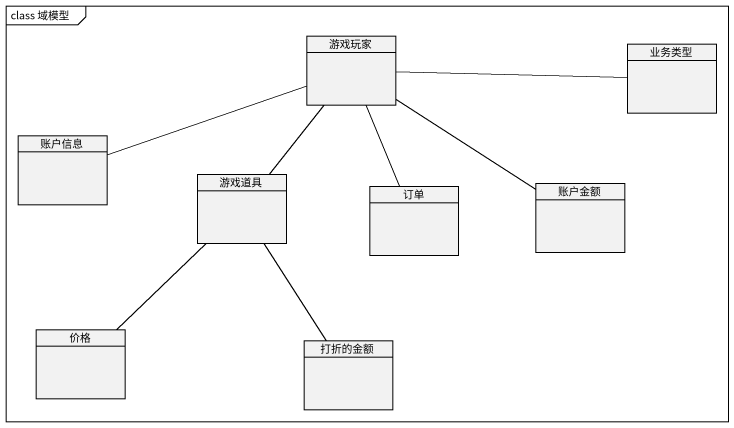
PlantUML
@startuml
mainframe class 域模型
hide circle
hide empty members
class 游戏玩家
class 业务类型
class 账户信息
class 游戏道具
class 订单
class 账户金额
class 价格
class 打折的金额
游戏玩家 -left- 账户信息
游戏玩家 -- 游戏道具
游戏玩家 -- 订单
游戏玩家 -- 账户金额
业务类型 -left- 游戏玩家
游戏道具 -- 价格
游戏道具 -- 打折的金额
@enduml
